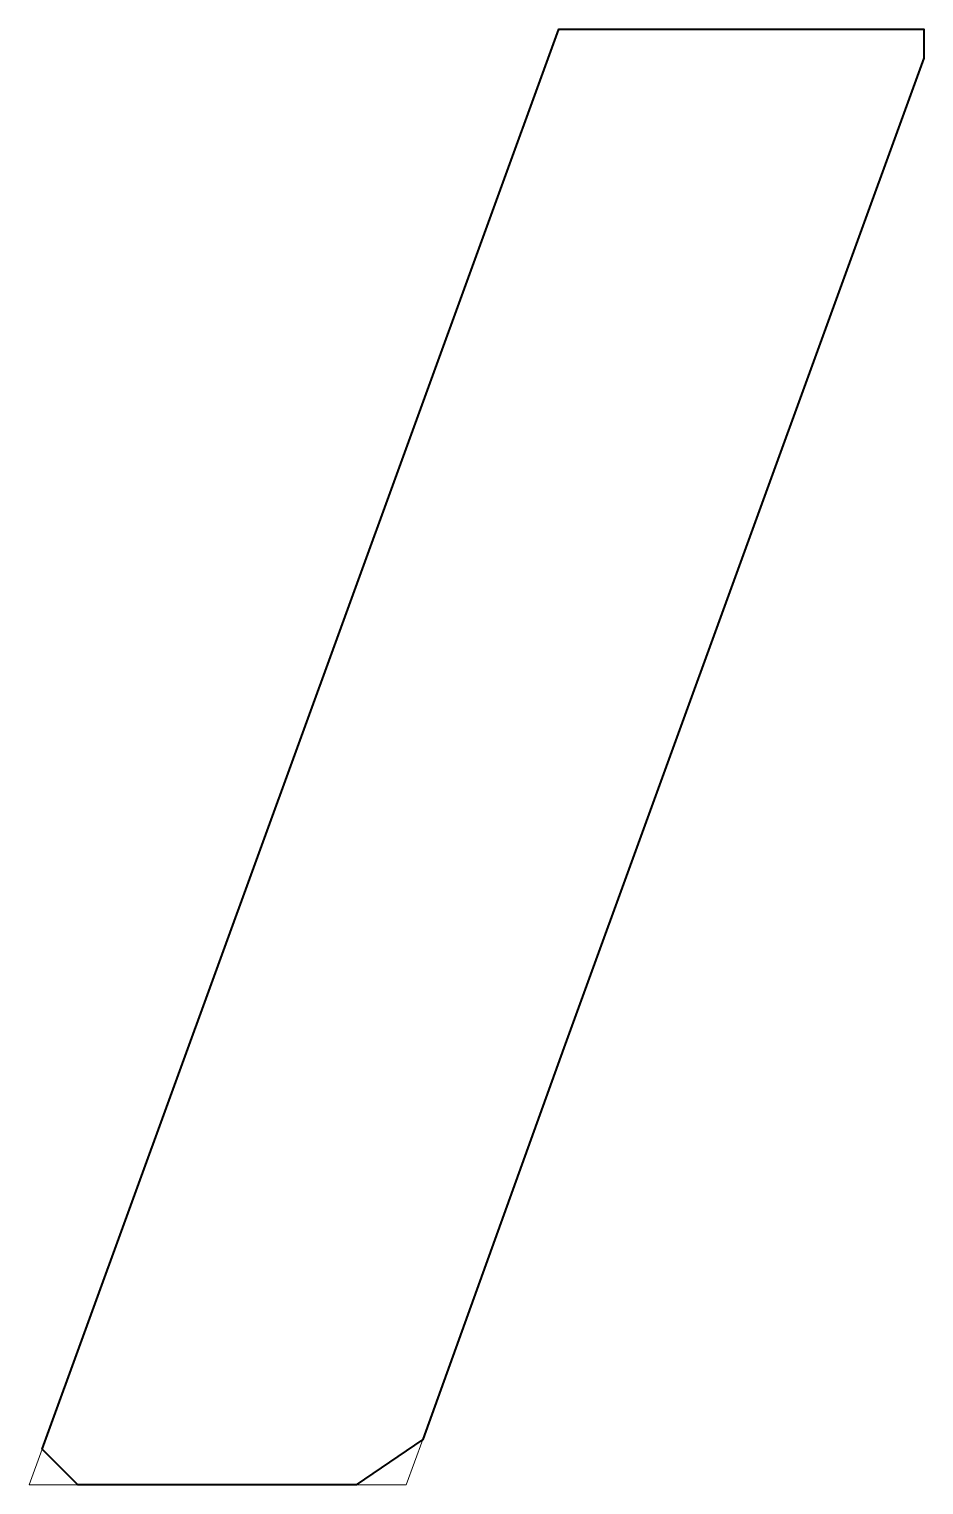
# Model space of a CAD drawing. Header units: millimetres. Extents: x 264 to 632, y 150 to 748.
import ezdxf

# ---------------------------------------------------------------- set-up
doc = ezdxf.new("R2010")
doc.units = ezdxf.units.MM
doc.layers.add('Bord', color=1, linetype='Continuous', lineweight=18)
doc.layers.add('Cont', color=6, linetype='Continuous', lineweight=40)

msp = doc.modelspace()

# ---------------------------------------------------------------- linework, layer by layer
at = {"layer": 'Bord'}
for p, q in [((419.35, 149.63), (426.1, 168.23)), ((269.69, 164.29), (264.35, 149.63)), ((284.35, 149.63), (264.35, 149.63)), ((264.35, 149.63), (419.35, 149.63)), ((398.72, 149.63), (418.72, 149.63))]:
    msp.add_line(p, q, dxfattribs=at)
at = {"layer": 'Cont', "ltscale": 0.2}
msp.add_lwpolyline([(392.01, 500.36), (482.01, 747.63), (632.01, 747.63), (632.01, 735.63), (484.05, 329.12), (426.1, 168.23), (398.72, 149.63), (284.35, 149.63), (269.69, 164.29), (342.01, 362.98)], close=True, dxfattribs=at)

doc.saveas('drawing.dxf')
